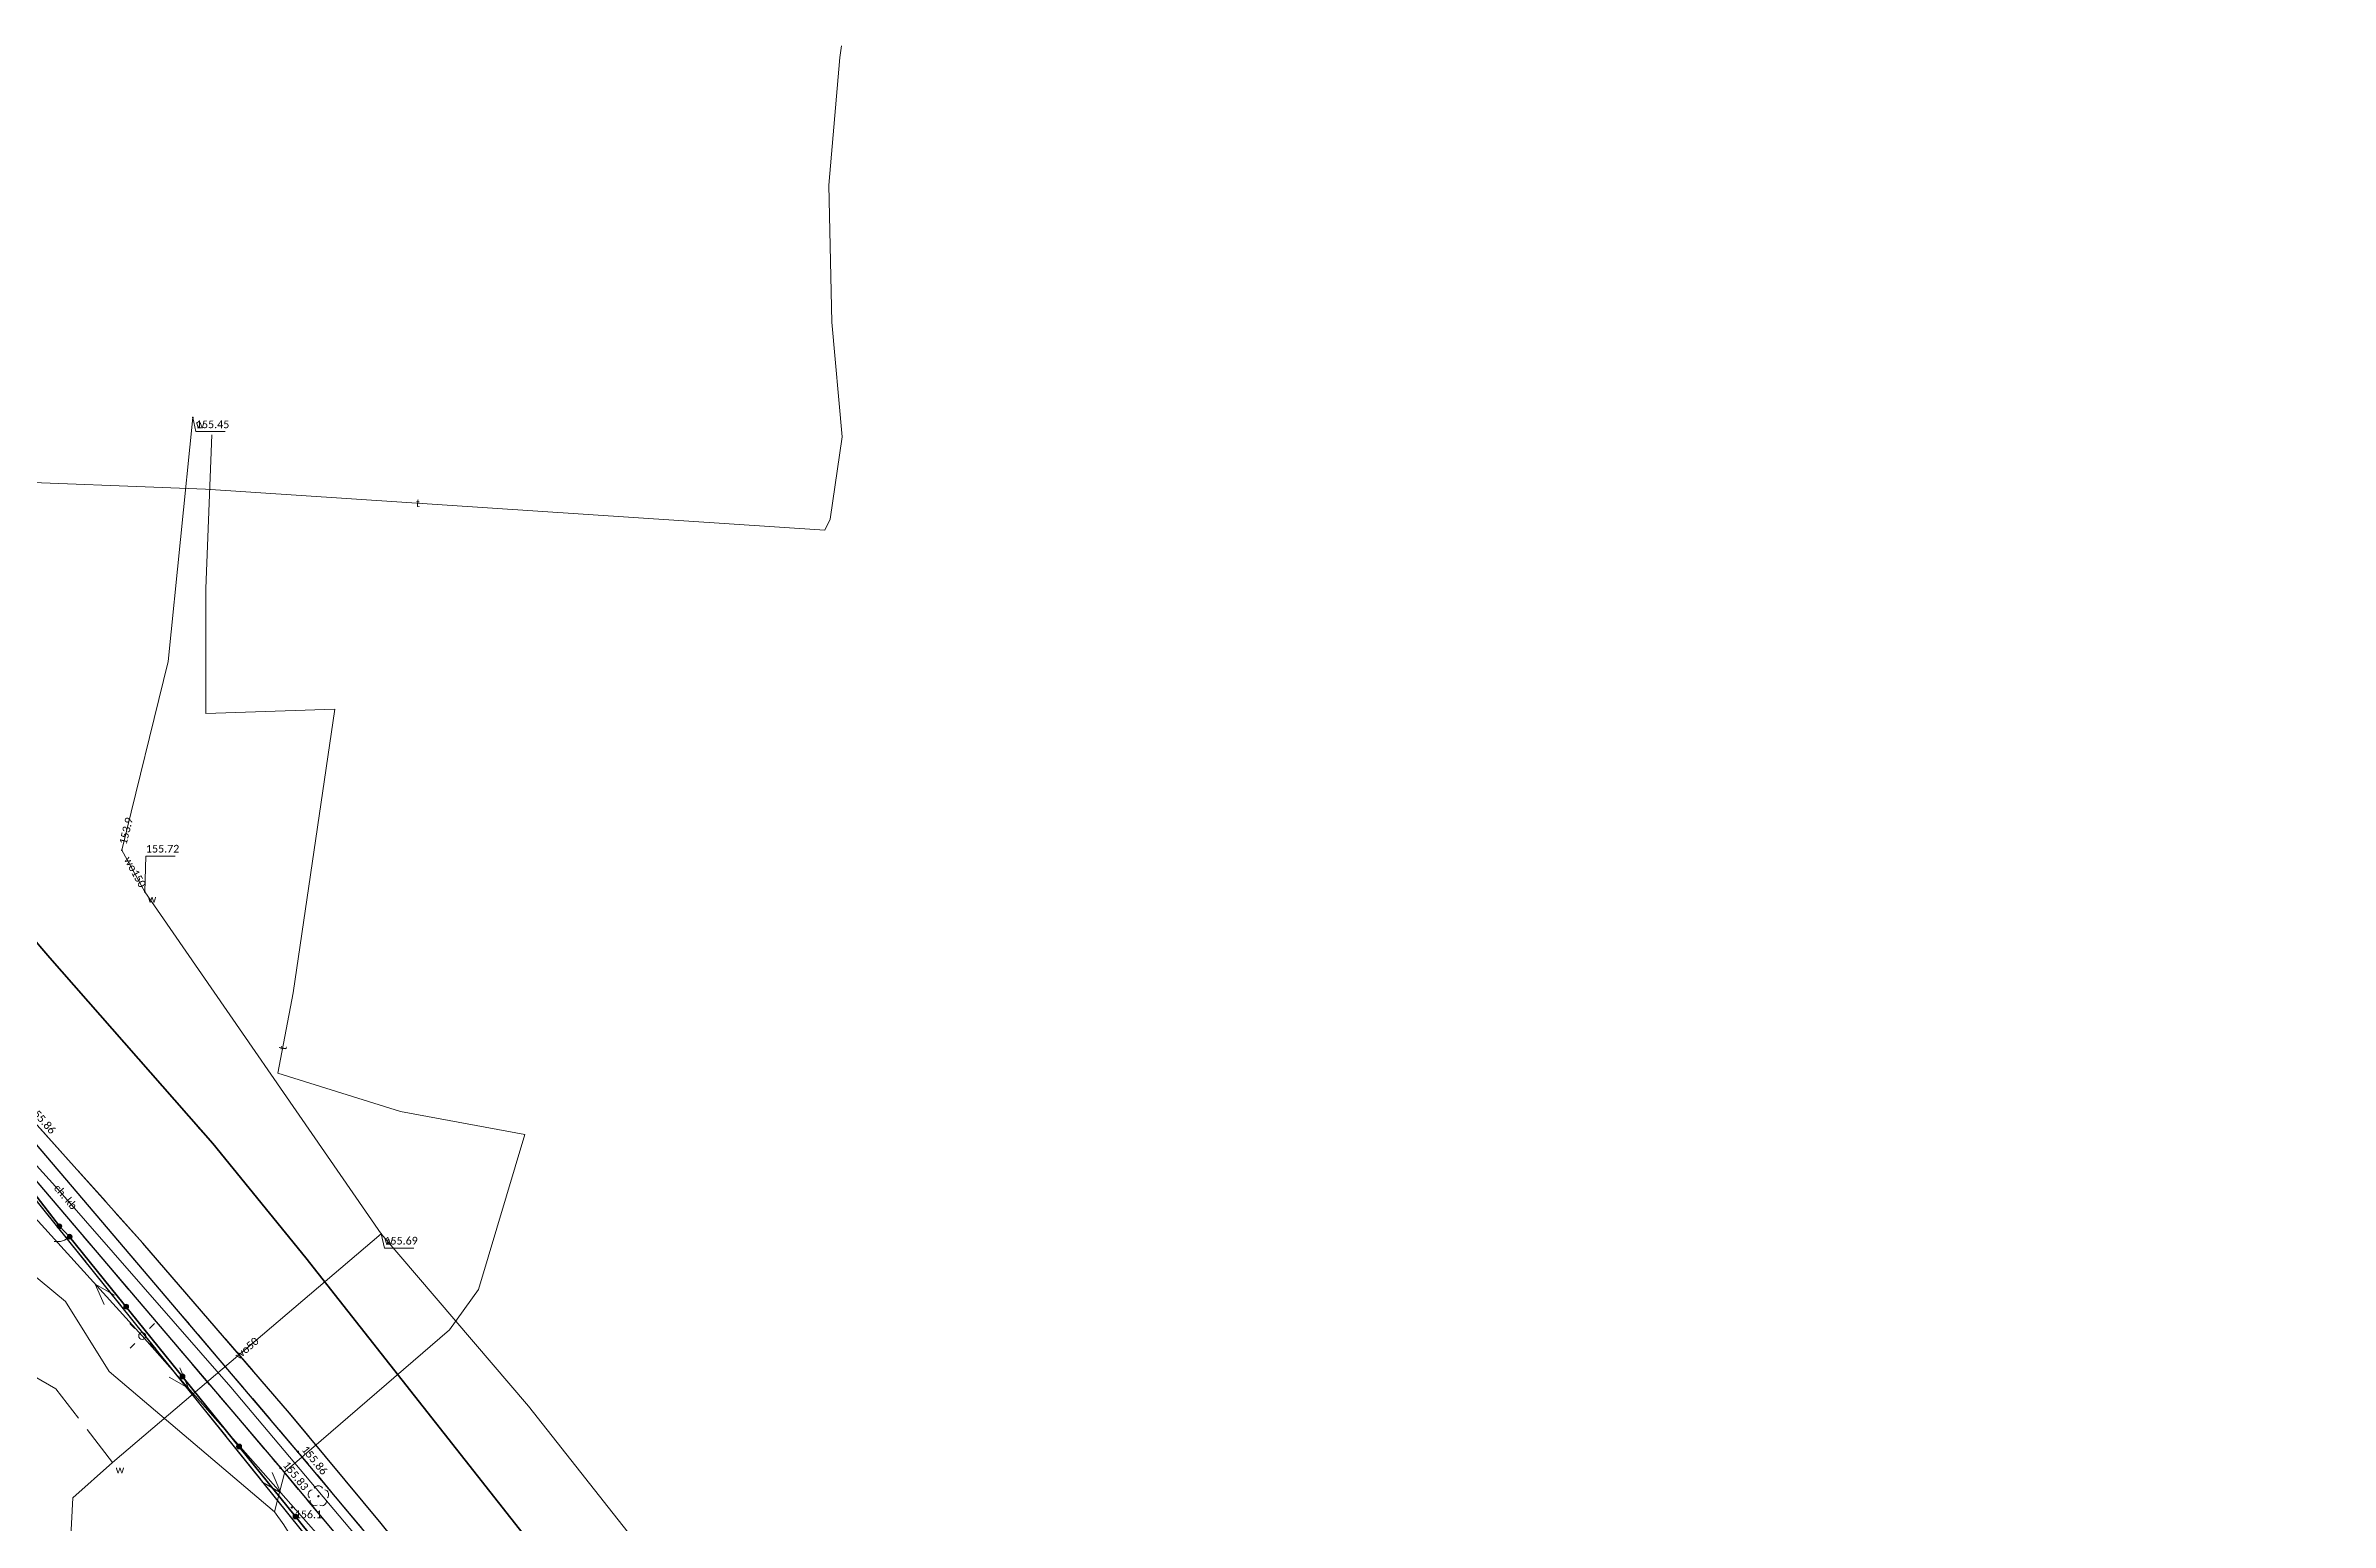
# Model space of a CAD drawing. Header units: metres. Extents: x 0 to 8431248, y 0 to 5724257.
# Drawn here: x 8431084.5 to 8431248.2, y 5724041.4 to 5724147.2 of the extents above; entities that cross this region are included whole.
import ezdxf

# ---------------------------------------------------------------- set-up
doc = ezdxf.new("R2010")
doc.units = ezdxf.units.M
for name, pattern in [('EGKK', [8, 3, -1, 3, -1]), ('EGUG', [4, 1, -1, 1, -1]), ('OTKC', [6, 2, -1, 2, -1]), ('OTKJ', [8, 3, -1, 3, -1]), ('SUWP-PROJEKTOWANY', [8, 3, -1, 3, -1])]:
    doc.linetypes.add(name, pattern=pattern)
for name, color, linetype, true_color in [('EGB_DzialkaEwidencyjna_powierzchnia-działka ewidencyjna EGDE', 7, 'Continuous', 0x000000), ('EGB_KonturKlasyfikacyjny_powierzchnia-kontur klasyfikacyjny EGKK', 7, 'Continuous', 0x24bc24), ('EGB_KonturUzytkuGruntowego_powierzchnia-kontur użytku gruntowego EGUG', 7, 'Continuous', 0x008000), ('GES_PrzewodElektroenergetyczny_linia-przewód elektroenergetyczny SUEP-n', 7, 'Continuous', 0xff0000), ('GES_PrzewodTelekomunikacyjny_linia-przewód telekomunikacyjny SUTP', 7, 'Continuous', 0xff9100), ('GES_PrzewodTelekomunikacyjny_linia_16748800_etykiety', 7, 'Continuous', 0xff9100), ('GES_PrzewodWodociagowy_linia-przewód wodociągowy SUWP', 7, 'Continuous', 0x0000ff), ('GES_PrzewodWodociagowy_linia-przewód wodociągowy SUWP-projektowany', 7, 'Continuous', 0x0000ff), ('GES_PrzewodWodociagowy_linia_255_etykiety', 7, 'Continuous', 0x0000ff), ('GES_Rzedna_punkt-odnośnik', 7, 'Continuous', 0x000000), ('GES_Rzedna_punkt_255_etykiety', 7, 'Continuous', 0x0000ff), ('GES_UrzadzeniaSiecElektroenergetyczna_punkt-latarnia SUEO', 7, 'Continuous', 0xff0000), ('GES_UrzadzeniaSiecWodociagowa_punkt-zasuwa lub zawór SUWW', 7, 'Continuous', 0x0000ff), ('GES_UrzadzeniaSiecWodociagowa_punkt_255_etykiety', 7, 'Continuous', 0x0000ff), ('OT_Komunikacja_linia-krawężnik OTKK', 7, 'Continuous', 0x000000), ('OT_Komunikacja_powierzchnia-chodnik OTKC', 7, 'Continuous', 0x000000), ('OT_Komunikacja_powierzchnia-jezdnia OTKJ', 7, 'Continuous', 0x000000), ('OT_Komunikacja_powierzchnia-odnośnik', 7, 'Continuous', 0x000000), ('OT_Komunikacja_powierzchnia_0_etykiety', 7, 'Continuous', 0x000000), ('OT_Ogrodzenia_linia-furtka OTOF', 7, 'Continuous', 0x0a0a09), ('OT_Ogrodzenia_linia-ogrodzenie trwałe OTOO', 7, 'Continuous', 0x0a0a09), ('OT_Rzedna_punkt-pikieta naturalna OTRN', 7, 'Continuous', 0x000000), ('OT_Rzedna_punkt-pikieta sztuczna OTRS', 7, 'Continuous', 0x000000), ('OT_Rzedna_punkt_0_etykiety', 7, 'Continuous', 0x000000)]:
    doc.layers.add(name, color=color, linetype=linetype, true_color=true_color)
doc.layers.add('OT_ZagospodarowanieTerenu_punkt-drzewo liściaste OTZL', color=7, linetype='Continuous')
doc.styles.add('Style-Calibri', font='calibri.ttf')

# ---------------------------------------------------------------- blocks, each defined once
blk = doc.blocks.new('suep-n')
at = {"color": 1, "lineweight": 18}
for p in [(-3, 1), (-3, -1)]:
    blk.add_line(p, (0, 0), dxfattribs=at)
blk = doc.blocks.new('SUSM010')
at = {"linetype": 'Continuous', "lineweight": 13, "flags": 128}
for points in [[(-1.06, 1.06), (-1.76, 1.76)], [(1.76, 1.76), (1.06, 1.06)], [(-1.74, -1.74), (-1.06, -1.06)], [(1.06, -1.06), (1.76, -1.76)]]:
    blk.add_lwpolyline(points, dxfattribs=at)
at = {"linetype": 'Continuous', "lineweight": 13}
blk.add_circle((0, 0), 0.5, dxfattribs=at)
blk = doc.blocks.new('sueo')
blk.add_blockref('SUSM010', (0, 0))
blk = doc.blocks.new('suww')
at = {"true_color": 0x0000ff}
h = blk.add_hatch(color=5, dxfattribs=at)
edge = h.paths.add_edge_path()
edge.add_arc((0, 0), 0.4, 0, 360)
blk = doc.blocks.new('otoo')
at = {"lineweight": 18, "transparency": 16777216}
h = blk.add_hatch(color=256, dxfattribs=at)
h.dxf.hatch_style = 1
h.paths.add_polyline_path([(0.35, 0, 1), (-0.35, 0, 1)])
at = {"lineweight": 18}
blk.add_circle((0, 0), 0.35, dxfattribs=at)
blk = doc.blocks.new('otof')
at = {"lineweight": 18}
blk.add_arc((2.5, 0), 2.5, 124.7178, 180, dxfattribs=at)
blk = doc.blocks.new('otrs')
at = {"linetype": 'Continuous', "lineweight": 13}
blk.add_hatch(color=256, dxfattribs=at).paths.add_polyline_path([(0, -0.09, 1), (0, 0.09, 1)])
blk.add_circle((0, 0), 0.0906, dxfattribs=at)
blk = doc.blocks.new('otrn')
at = {"linetype": 'Continuous', "lineweight": 13}
blk.add_hatch(color=256, dxfattribs=at).paths.add_polyline_path([(0, -0.09, 1), (0, 0.09, 1)])
blk.add_circle((0, 0), 0.0906, dxfattribs=at)
blk = doc.blocks.new('otzl')
at = {"linetype": 'Continuous', "lineweight": 13, "true_color": 0x008000}
blk.add_hatch(color=96, dxfattribs=at).paths.add_polyline_path([(0, -0.1, 1), (0, 0.1, 1)])
at = {"color": 96, "linetype": 'Continuous', "lineweight": 13, "true_color": 0x008000}
blk.add_circle((0, 0), 0.1, dxfattribs=at)
for centre, radius, start, end in [((-0.77, 0.25), 0.7, 101.6336, 222.6627), ((0, 0.8), 0.7, 29.8459, 150.1541), ((0.77, 0.25), 0.7, 317.3373, 78.3664), ((-0.46, -0.64), 0.71, 174.3693, 292.5572), ((0.46, -0.64), 0.71, 247.4428, 5.6307)]:
    blk.add_arc(centre, radius, start, end, dxfattribs=at)

msp = doc.modelspace()

# ---------------------------------------------------------------- linework, layer by layer
at = {"layer": 'EGB_DzialkaEwidencyjna_powierzchnia-działka ewidencyjna EGDE', "lineweight": 9}
msp.add_lwpolyline([(8431073.51, 5723931.06), (8431094.61, 5723927.23), (8431107.45, 5724035.1), (8431082.44, 5724066.2), (8431073.51, 5723931.06)], close=True, dxfattribs=at)
at = {"layer": 'EGB_DzialkaEwidencyjna_powierzchnia-działka ewidencyjna EGDE'}
msp.add_lwpolyline([(8431073.51, 5723931.06), (8431094.61, 5723927.23), (8431107.45, 5724035.1), (8431082.44, 5724066.2), (8431073.51, 5723931.06)], close=True, dxfattribs=at)
at = {"layer": 'EGB_KonturKlasyfikacyjny_powierzchnia-kontur klasyfikacyjny EGKK', "linetype": 'egkk', "lineweight": 9}
msp.add_lwpolyline([(8431019.17, 5724039.59), (8431057.84, 5724030.93), (8431077.88, 5723999.57), (8431046.97, 5723976.53), (8431011.49, 5723980.79), (8431006.59, 5723943.27), (8431026.14, 5723939.71), (8431040.03, 5723937.16), (8431112.32, 5723976.94), (8431114.97, 5723999.75), (8431117.59, 5724022.4), (8431107.45, 5724035.1), (8431082.44, 5724066.2), (8431079.35, 5724068.06), (8431064.82, 5724083.09), (8431060.37, 5724087.52), (8431046.34, 5724097.52), (8431027.98, 5724107.07), (8431025.06, 5724084.75), (8431022.78, 5724067.25), (8431019.17, 5724039.59)], close=True, dxfattribs=at)
at = {"layer": 'EGB_KonturUzytkuGruntowego_powierzchnia-kontur użytku gruntowego EGUG', "linetype": 'egug', "lineweight": 9}
msp.add_lwpolyline([(8431064.82, 5724083.09), (8431060.37, 5724087.52), (8431046.34, 5724097.52), (8431044.43, 5724082.62), (8431025.06, 5724084.75), (8431022.78, 5724067.25), (8431042.18, 5724065.02), (8431062.18, 5724063.36), (8431053.46, 5723998.23), (8431078.07, 5723995.7), (8431077.45, 5723986.94), (8431106.59, 5723983.09), (8431109.16, 5724000.34), (8431114.97, 5723999.75), (8431117.59, 5724022.4), (8431107.45, 5724035.1), (8431082.44, 5724066.2), (8431079.35, 5724068.06), (8431064.82, 5724083.09)], close=True, dxfattribs=at)
at = {"layer": 'GES_PrzewodElektroenergetyczny_linia-przewód elektroenergetyczny SUEP-n', "lineweight": 9}
msp.add_lwpolyline([(8431046.98, 5724094.14), (8431070.94, 5724077.34), (8431091.42, 5724054.76), (8431121.02, 5724021.24), (8431118.06, 5723980.9)], dxfattribs=at)
at = {"layer": 'GES_PrzewodTelekomunikacyjny_linia-przewód telekomunikacyjny SUTP', "lineweight": 9}
for points in [[(8431047.31, 5724119.18), (8431048.3, 5724119.27), (8431063.79, 5724116.68), (8431095.96, 5724115.43), (8431140.31, 5724112.51), (8431140.7, 5724113.28), (8431141.56, 5724119.18), (8431140.82, 5724127.4), (8431140.6, 5724137.22), (8431141.4, 5724146.37), (8431141.51, 5724147.22)], [(8431047.31, 5724119.18), (8431047.2, 5724118.76), (8431045.19, 5724100.09), (8431064.33, 5724087.84), (8431074.5, 5724077.29), (8431085.2, 5724065.48), (8431097.76, 5724051.08), (8431123.21, 5724020.84), (8431122.89, 5724017.59), (8431136.96, 5723998.62), (8431152.24, 5723978.88), (8431185.06, 5723938.12), (8431217.06, 5723899.42), (8431239.65, 5723871.19), (8431240.24, 5723870.85)], [(8431100.89, 5724042.15), (8431101.63, 5724045.02), (8431113.42, 5724055.2), (8431115.5, 5724058.09), (8431118.83, 5724069.2), (8431109.93, 5724070.85), (8431101.14, 5724073.58), (8431102.23, 5724079.35), (8431105.23, 5724099.68), (8431095.97, 5724099.36), (8431095.97, 5724108.31), (8431096.41, 5724119.34)], [(8431100.89, 5724042.15), (8431089.06, 5724052.22), (8431085.93, 5724057.23), (8431082.3, 5724060.24)], [(8431117.48, 5724000.4), (8431117.81, 5724020.98), (8431114.84, 5724023.55), (8431106.86, 5724032.69), (8431101.57, 5724041.23), (8431100.89, 5724042.15)]]:
    msp.add_lwpolyline(points, dxfattribs=at)
at = {"layer": 'GES_PrzewodWodociagowy_linia-przewód wodociągowy SUWP', "lineweight": 9}
for points in [[(8431108.54, 5724062.08), (8431091.6, 5724086.58), (8431089.95, 5724089.57), (8431093.29, 5724103.08), (8431095.04, 5724120.58)], [(8431108.54, 5724062.08), (8431089.29, 5724045.68)], [(8431150.26, 5724011.8), (8431149.72, 5724012.19), (8431137.99, 5724025.74), (8431119.09, 5724049.73), (8431108.54, 5724062.08)], [(8431089.29, 5724045.68), (8431086.46, 5724043.15), (8431085.41, 5724022.96), (8431088.72, 5724022.29)]]:
    msp.add_lwpolyline(points, dxfattribs=at)
at = {"layer": 'GES_PrzewodWodociagowy_linia-przewód wodociągowy SUWP-projektowany', "linetype": 'suwp-projektowany', "lineweight": 9}
msp.add_lwpolyline([(8431089.29, 5724045.68), (8431085.24, 5724050.98), (8431073.82, 5724057.56)], dxfattribs=at)
at = {"layer": 'GES_Rzedna_punkt-odnośnik', "lineweight": 9}
for points in [[(8431095.04, 5724120.58), (8431095.27, 5724119.56), (8431097.37, 5724119.56)], [(8431091.6, 5724086.58), (8431091.69, 5724089.15), (8431093.79, 5724089.15)], [(8431108.54, 5724062.08), (8431108.77, 5724061.06), (8431110.87, 5724061.06)]]:
    msp.add_lwpolyline(points, dxfattribs=at)
at = {"layer": 'GES_Rzedna_punkt-odnośnik'}
for p in [(8431095.04, 5724120.58), (8431089.95, 5724089.57), (8431091.6, 5724086.58), (8431108.54, 5724062.08)]:
    msp.add_point(p, dxfattribs=at)
at = {"layer": 'OT_Komunikacja_linia-krawężnik OTKK', "lineweight": 25}
msp.add_lwpolyline([(8431141.54, 5724011.58), (8431103.15, 5724060.36), (8431096.47, 5724068.54), (8431084.8, 5724081.86), (8431081.7, 5724085.49), (8431077.37, 5724090.04), (8431074.11, 5724092.98), (8431069.5, 5724096.7), (8431069.14, 5724098.44), (8431069.05, 5724100.41), (8431069.15, 5724102.08), (8431069.58, 5724103.94), (8431070.24, 5724105.76), (8431070.86, 5724106.96), (8431072.3, 5724108.2), (8431073.82, 5724109.11), (8431075.28, 5724109.71), (8431076.87, 5724110.07), (8431078.1, 5724110.18), (8431079.21, 5724110.17)], dxfattribs=at)
at = {"layer": 'OT_Komunikacja_powierzchnia-chodnik OTKC', "linetype": 'otkc', "lineweight": 9}
msp.add_lwpolyline([(8431081.35, 5724068.79), (8431101.32, 5724045.3), (8431115.52, 5724028.28), (8431114.29, 5724027.32), (8431117.92, 5724022.69), (8431119.41, 5724023.64), (8431121.21, 5724021.25), (8431122.6, 5724022.41), (8431119.98, 5724025.58), (8431120.69, 5724026.27), (8431117.59, 5724030.06), (8431116.79, 5724029.45), (8431102.58, 5724046.46), (8431082.48, 5724070.07)], dxfattribs=at)
at = {"layer": 'OT_Komunikacja_powierzchnia-jezdnia OTKJ', "linetype": 'otkj', "lineweight": 9}
msp.add_lwpolyline([(8431081.7, 5724085.49), (8431084.8, 5724081.86), (8431096.47, 5724068.54), (8431103.15, 5724060.36), (8431141.54, 5724011.58), (8431185.28, 5723957.33), (8431248.15, 5723880.31), (8431248.15, 5723880.31), (8431240.45, 5723879.81), (8431190.71, 5723940.93), (8431180.91, 5723953), (8431145.88, 5723995.64), (8431141.31, 5724001.22), (8431120.69, 5724026.27), (8431117.59, 5724030.06), (8431108.53, 5724041.31), (8431101.98, 5724049.22), (8431091.47, 5724061.4), (8431083.07, 5724070.8)], dxfattribs=at)
at = {"layer": 'OT_Komunikacja_powierzchnia-odnośnik'}
for points in [[(8431081.7, 5724085.49), (8431084.8, 5724081.86), (8431096.47, 5724068.54), (8431103.15, 5724060.36), (8431141.54, 5724011.58), (8431185.28, 5723957.33), (8431248.15, 5723880.31), (8431248.15, 5723880.31), (8431240.45, 5723879.81), (8431190.71, 5723940.93), (8431180.91, 5723953), (8431145.88, 5723995.64), (8431141.31, 5724001.22), (8431120.69, 5724026.27), (8431117.59, 5724030.06), (8431108.53, 5724041.31), (8431101.98, 5724049.22), (8431091.47, 5724061.4), (8431083.07, 5724070.8)], [(8431081.35, 5724068.79), (8431101.32, 5724045.3), (8431115.52, 5724028.28), (8431114.29, 5724027.32), (8431117.92, 5724022.69), (8431119.41, 5724023.64), (8431121.21, 5724021.25), (8431122.6, 5724022.41), (8431119.98, 5724025.58), (8431120.69, 5724026.27), (8431117.59, 5724030.06), (8431116.79, 5724029.45), (8431102.58, 5724046.46), (8431082.48, 5724070.07)]]:
    msp.add_lwpolyline(points, dxfattribs=at)
at = {"layer": 'OT_Ogrodzenia_linia-furtka OTOF', "lineweight": 9}
msp.add_lwpolyline([(8431085.49, 5724062.62), (8431086.22, 5724061.87)], dxfattribs=at)
at = {"layer": 'OT_Ogrodzenia_linia-ogrodzenie trwałe OTOO', "lineweight": 35}
for points in [[(8431085.49, 5724062.62), (8431083.66, 5724065.01), (8431079.19, 5724000.13)], [(8431114.54, 5724026.79), (8431086.22, 5724061.87)]]:
    msp.add_lwpolyline(points, dxfattribs=at)

# ---------------------------------------------------------------- block references
at = {"layer": 'GES_PrzewodElektroenergetyczny_linia-przewód elektroenergetyczny SUEP-n', "xscale": 0.5, "yscale": 0.5}
for p, rotation in [((8431088.06, 5724058.46), 492.2079451677836), ((8431088.06, 5724058.46), 492.2079451677836), ((8431088.06, 5724058.46), 492.2079451677836), ((8431088.06, 5724058.46), 492.2079451677836), ((8431088.06, 5724058.46), 492.2079451677836), ((8431088.06, 5724058.46), 492.2079451677836), ((8431088.06, 5724058.46), 492.2079451677836), ((8431088.06, 5724058.46), 492.2079451677836), ((8431094.73, 5724051.01), 311.44627107506716), ((8431094.73, 5724051.01), 311.44627107506716), ((8431094.73, 5724051.01), 311.44627107506716), ((8431094.73, 5724051.01), 311.44627107506716), ((8431094.73, 5724051.01), 311.44627107506716), ((8431094.73, 5724051.01), 311.44627107506716), ((8431094.73, 5724051.01), 311.44627107506716), ((8431094.73, 5724051.01), 311.44627107506716), ((8431101.35, 5724043.52), 311.4462710724439), ((8431101.35, 5724043.52), 311.4462710724439), ((8431101.35, 5724043.52), 311.4462710724439), ((8431101.35, 5724043.52), 311.4462710724439), ((8431101.35, 5724043.52), 311.4462710724439), ((8431101.35, 5724043.52), 311.4462710724439), ((8431101.35, 5724043.52), 311.4462710724439), ((8431101.35, 5724043.52), 311.4462710724439)]:
    msp.add_blockref('SUEP-n', p, dxfattribs=dict(at, rotation=rotation))
at = {"layer": 'GES_UrzadzeniaSiecElektroenergetyczna_punkt-latarnia SUEO', "xscale": 0.5, "yscale": 0.5, "rotation": 360}
msp.add_blockref('SUEO', (8431091.42, 5724054.76), dxfattribs=at)
at = {"layer": 'GES_UrzadzeniaSiecWodociagowa_punkt-zasuwa lub zawór SUWW', "xscale": 0.5, "yscale": 0.5, "rotation": 360}
for p in [(8431095.04, 5724120.58), (8431091.6, 5724086.58), (8431108.54, 5724062.08), (8431089.29, 5724045.68)]:
    msp.add_blockref('SUWW', p, dxfattribs=at)
at = {"layer": 'OT_Ogrodzenia_linia-furtka OTOF', "lineweight": 9, "xscale": 0.5, "yscale": 0.5, "rotation": 494.2257798526088}
msp.add_blockref('OTOF', (8431086.22, 5724061.87), dxfattribs=at)
at = {"layer": 'OT_Ogrodzenia_linia-ogrodzenie trwałe OTOO', "lineweight": 35, "xscale": 0.5, "yscale": 0.5}
for p, rotation in [((8431085.49, 5724062.62), 487.4409330239645), ((8431085.49, 5724062.62), 487.4409330239645), ((8431086.22, 5724061.87), 668.91385465975), ((8431090.27, 5724056.86), 488.91385465975), ((8431094.31, 5724051.85), 488.91385465975), ((8431098.36, 5724046.84), 488.91385465975), ((8431102.4, 5724041.82), 488.9138546674387)]:
    msp.add_blockref('OTOO', p, dxfattribs=dict(at, rotation=rotation))
at = {"layer": 'OT_Rzedna_punkt-pikieta naturalna OTRN', "xscale": 0.5, "yscale": 0.5, "rotation": 360}
msp.add_blockref('OTRN', (8431102.13, 5724042.47), dxfattribs=at)
at = {"layer": 'OT_Rzedna_punkt-pikieta sztuczna OTRS', "xscale": 0.5, "yscale": 0.5, "rotation": 360}
for p in [(8431101.32, 5724045.3), (8431102.58, 5724046.46)]:
    msp.add_blockref('OTRS', p, dxfattribs=at)
at = {"layer": 'OT_ZagospodarowanieTerenu_punkt-drzewo liściaste OTZL', "xscale": 0.5, "yscale": 0.5, "rotation": 360}
msp.add_blockref('OTZL', (8431104.04, 5724043.27), dxfattribs=at)

# ---------------------------------------------------------------- texts
at = {"layer": 'GES_PrzewodTelekomunikacyjny_linia_16748800_etykiety', "char_height": 0.55, "attachment_point": 5, "style": 'Style-Calibri'}
for insert, rotation in [((8431111.18, 5724114.43), 356.2), ((8431101.49, 5724075.41), 79.3)]:
    msp.add_mtext('t', dxfattribs=dict(at, insert=insert, rotation=rotation))
at = {"layer": 'GES_PrzewodWodociagowy_linia_255_etykiety', "char_height": 0.55, "attachment_point": 5, "style": 'Style-Calibri'}
for s, insert, rotation in [('wo150', (8431090.91, 5724088), 298.9), ('wo50', (8431098.91, 5724053.88), 40.4)]:
    msp.add_mtext(s, dxfattribs=dict(at, insert=insert, rotation=rotation))
at = {"layer": 'GES_Rzedna_punkt_255_etykiety', "char_height": 0.55, "attachment_point": 1, "style": 'Style-Calibri'}
for s, insert in [('155.45', (8431095.27, 5724120.36)), ('155.72', (8431091.69, 5724089.95)), ('155.69', (8431108.77, 5724061.86))]:
    msp.add_mtext(s, dxfattribs=dict(at, insert=insert))
at = {"layer": 'GES_Rzedna_punkt_255_etykiety', "insert": (8431090.03, 5724090), "char_height": 0.55, "attachment_point": 4, "rotation": 76, "style": 'Style-Calibri'}
msp.add_mtext('153.9', dxfattribs=at)
at = {"layer": 'GES_UrzadzeniaSiecWodociagowa_punkt_255_etykiety', "char_height": 0.55, "attachment_point": 1, "style": 'Style-Calibri'}
for insert in [(8431095.27, 5724120.36), (8431091.82, 5724086.36), (8431108.77, 5724061.86), (8431089.52, 5724045.46)]:
    msp.add_mtext('w', dxfattribs=dict(at, insert=insert))
at = {"layer": 'OT_Komunikacja_powierzchnia_0_etykiety', "insert": (8431085.26, 5724065.5), "char_height": 0.55, "attachment_point": 4, "rotation": 310.5, "style": 'Style-Calibri'}
msp.add_mtext('ch. kb', dxfattribs=at)
at = {"layer": 'OT_Rzedna_punkt_0_etykiety', "char_height": 0.55, "attachment_point": 1, "style": 'Style-Calibri'}
for s, insert, rotation in [('155.86', (8431083.7, 5724071.33), 311.4), ('155.86', (8431103.24, 5724046.95), 309), ('155.83', (8431101.89, 5724045.84), 308.7)]:
    msp.add_mtext(s, dxfattribs=dict(at, insert=insert, rotation=rotation))
at = {"layer": 'OT_Rzedna_punkt_0_etykiety', "insert": (8431102.35, 5724042.25), "char_height": 0.55, "attachment_point": 1, "style": 'Style-Calibri'}
msp.add_mtext('156.1', dxfattribs=at)

doc.saveas('drawing.dxf')
